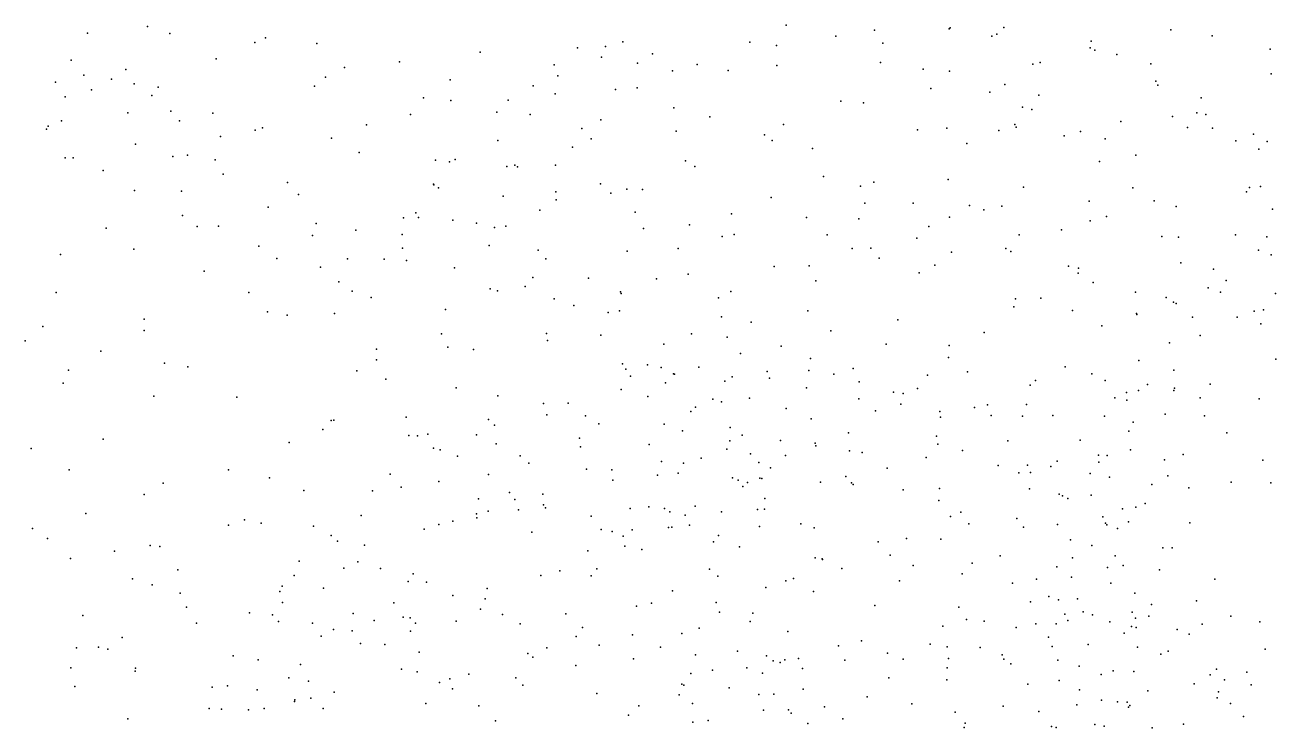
# Model space of a CAD drawing. Header units: metres. Extents: x -23.9 to 23.9, y -28.5 to 28.5.
# Drawn here: x -11.959 to -10.468, y 7.562 to 8.399 of the extents above; entities that cross this region are included whole.
import ezdxf

# ---------------------------------------------------------------- set-up
doc = ezdxf.new("R2010")
doc.units = ezdxf.units.M

msp = doc.modelspace()

# ---------------------------------------------------------------- linework, layer by layer
for p in [(-11.8128, 8.3977, 23.2144), (-11.0514, 8.3994, 9.6109), (-10.7922, 8.3966, 16.6928), (-11.8843, 8.3896, 20.4982), (-11.7862, 8.3893, 22.8055), (-11.6724, 8.3843, 22.8324), (-10.9922, 8.3861, 13.7318), (-10.9461, 8.3934, 21.3651), (-10.8574, 8.395, 20.0901), (-10.8562, 8.396, 21.4131), (-10.8063, 8.3863, 22.7738), (-10.8003, 8.3887, 19.3819), (-10.5929, 8.3935, 19.1724), (-10.5435, 8.3864, 21.2413), (-11.6849, 8.3786, 20.3346), (-11.6109, 8.3773, 17.8129), (-11.4162, 8.3669, 17.5908), (-11.3003, 8.3722, -12.8927), (-11.267, 8.3737, 17.0913), (-11.2462, 8.3793, 16.8368), (-11.0949, 8.3789, 20.994), (-11.0631, 8.3749, -10.8633), (-10.9362, 8.3778, 16.6545), (-10.6891, 8.3722, 16.7922), (-10.688, 8.3803, 19.1747), (-10.6837, 8.3694, 21.2609), (-10.4745, 8.3706, 22.8417), (-11.9039, 8.3574, 20.2953), (-11.7312, 8.359, 20.7692), (-11.5124, 8.3554, 22.8369), (-11.3281, 8.3521, 20.3913), (-11.2717, 8.3613, 20.8362), (-11.2289, 8.3541, 20.3556), (-11.2107, 8.3652, 15.9158), (-11.1577, 8.3523, 16.6694), (-10.939, 8.3547, 20.1845), (-10.7576, 8.3527, 19.8214), (-10.7488, 8.3547, 19.2522), (-10.6573, 8.3644, 22.8268), (-10.6169, 8.3533, 17.0568), (-11.8886, 8.3397, 23.1666), (-11.8387, 8.3465, 20.5656), (-11.6006, 8.3372, 20.3991), (-11.5779, 8.3489, 20.7424), (-11.3239, 8.3387, 17.4718), (-11.1869, 8.3448, 20.8887), (-11.1207, 8.3453, 20.3127), (-11.0627, 8.3511, 22.6689), (-10.8883, 8.3467, 22.7187), (-10.8568, 8.3443, -11.2256), (-10.4735, 8.3411, 19.1349), (-11.9225, 8.3312, 17.813), (-11.8798, 8.3224, 23.5034), (-11.856, 8.335, 23.295), (-11.8288, 8.3293, 20.7314), (-11.8, 8.3252, 20.4888), (-11.6139, 8.3266, -12.5052), (-11.452, 8.3343, 17.7135), (-11.3532, 8.327, -5.1616), (-11.2549, 8.3228, 16.6944), (-11.229, 8.3246, 17.2801), (-10.8789, 8.3239, 16.5876), (-10.7908, 8.3286, 21.2681), (-10.6108, 8.3326, 16.8058), (-10.6085, 8.3276, 17.1862), (-11.9111, 8.3137, 22.7437), (-11.8079, 8.3156, 20.3596), (-11.4839, 8.3125, 20.7423), (-11.4513, 8.3095, 20.4163), (-11.3831, 8.3098, 20.7669), (-11.3268, 8.3176, 17.1497), (-10.9864, 8.3087, 16.5542), (-10.9595, 8.3067, 21.1755), (-10.8086, 8.3193, 19.9607), (-10.7505, 8.3159, 19.4827), (-10.5568, 8.3125, 16.8984), (-11.8364, 8.2948, 17.792), (-11.785, 8.2969, 20.6515), (-11.7352, 8.2943, 22.8148), (-11.4992, 8.2928, -9.1338), (-11.3966, 8.2957, 17.0088), (-11.3568, 8.293, 16.7888), (-11.1855, 8.3009, 22.7125), (-10.7696, 8.3015, 19.6581), (-10.7585, 8.2989, 19.3818), (-10.5618, 8.2947, 21.1078), (-10.5514, 8.2929, 19.1609), (-11.9313, 8.2789, 17.5841), (-11.9155, 8.2853, 23.4215), (-11.7748, 8.2854, 20.5659), (-11.6757, 8.2769, 20.6801), (-11.5517, 8.2806, 17.8177), (-11.2724, 8.2865, 16.3903), (-11.1426, 8.2899, 16.5712), (-11.0546, 8.2808, 20.2424), (-10.779, 8.2808, 9.0563), (-10.7775, 8.2777, 19.7648), (-10.6526, 8.2843, 16.6396), (-10.5911, 8.2903, 22.8262), (-10.5732, 8.2772, 16.7359), (-11.9334, 8.2754, 23.2953), (-11.726, 8.2668, 17.7997), (-11.6844, 8.274, 20.509), (-11.5935, 8.2647, 20.5058), (-11.2953, 8.276, 20.3683), (-11.2838, 8.264, 17.4616), (-11.1825, 8.2728, 20.3083), (-11.0775, 8.2686, 20.9489), (-10.8948, 8.2747, 20.0814), (-10.8598, 8.2765, 21.1833), (-10.7981, 8.2738, 16.5367), (-10.7202, 8.2674, 21.1269), (-10.7007, 8.2725, 22.8011), (-10.6713, 8.2637, 19.2303), (-10.5433, 8.2766, 17.1628), (-10.4943, 8.2693, 17.0254), (-11.827, 8.2574, 17.5715), (-11.5605, 8.2474, 20.6584), (-11.3953, 8.2617, 17.1674), (-11.3064, 8.2541, 20.7778), (-11.0682, 8.2618, 16.5081), (-11.0201, 8.2522, 21.0201), (-10.8363, 8.2583, -4.1597), (-10.5155, 8.2613, 19.0515), (-10.4882, 8.2517, 17.3147), (-10.4783, 8.2608, -15.6209), (-11.9109, 8.241, 17.1761), (-11.9015, 8.2411, 17.7553), (-11.7826, 8.2426, 17.297), (-11.7651, 8.2444, 17.4969), (-11.7322, 8.2389, 17.4156), (-11.4697, 8.2386, 20.4646), (-11.4529, 8.2363, 17.0718), (-11.4462, 8.2394, 16.8509), (-11.3749, 8.2324, 16.6795), (-11.3266, 8.2325, 17.5391), (-11.1716, 8.2376, 20.8536), (-10.6778, 8.237, 16.5588), (-10.6345, 8.2445, 21.061), (-11.8658, 8.2261, 22.7602), (-11.7227, 8.2219, -12.9136), (-11.3844, 8.2309, 17.2554), (-11.3719, 8.2305, 17.6188), (-11.1603, 8.231, 16.5051), (-11.0072, 8.2189, -5.382), (-11.8282, 8.2024, 17.7281), (-11.6459, 8.2119, 22.8164), (-11.472, 8.2097, 20.5507), (-11.4716, 8.2092, 17.7842), (-11.466, 8.2053, 22.8111), (-11.273, 8.2102, 9.2651), (-11.2415, 8.2037, 16.5184), (-11.2226, 8.2036, 1.8879), (-10.9628, 8.2074, 22.6439), (-10.947, 8.2121, 12.4185), (-10.8583, 8.2152, 19.9743), (-10.7685, 8.2064, 16.4804), (-10.6382, 8.2054, 22.8075), (-10.4993, 8.2059, 21.0082), (-10.486, 8.2072, 18.9593), (-11.7725, 8.2015, 17.1859), (-11.6329, 8.1975, 17.8278), (-11.3889, 8.1954, 17.7132), (-11.3263, 8.2006, 16.5903), (-11.3257, 8.1913, 22.7678), (-11.2607, 8.1991, 20.3324), (-11.0695, 8.1938, 16.4482), (-10.9577, 8.1873, 18.501), (-10.6902, 8.1897, -15.155), (-10.613, 8.1899, 19.0637), (-10.5028, 8.2005, 16.6921), (-11.7712, 8.1726, 22.7761), (-11.669, 8.1826, 17.5753), (-11.4932, 8.1756, 1.1241), (-11.345, 8.1788, 20.4587), (-11.2317, 8.1763, 22.7149), (-11.1168, 8.1744, 22.6321), (-10.9002, 8.1872, 16.4364), (-10.8328, 8.1845, 19.8483), (-10.8159, 8.1794, 18.4861), (-10.7944, 8.1836, 19.553), (-10.5866, 8.1833, 21.0038), (-10.4719, 8.18, 17.2194), (-11.7537, 8.1593, 17.1115), (-11.7281, 8.1597, 17.7358), (-11.6119, 8.1629, 17.4243), (-11.5077, 8.1697, 16.8986), (-11.4897, 8.1702, 17.1441), (-11.4487, 8.167, 16.705), (-11.4208, 8.1632, 20.6133), (-11.3991, 8.1582, 17.3264), (-11.3859, 8.1599, 17.7955), (-11.1667, 8.1612, 20.2387), (-11.0273, 8.1703, 20.9806), (-10.9649, 8.1685, 21.0698), (-10.8816, 8.1594, 21.076), (-10.857, 8.1707, -10.6116), (-10.689, 8.1662, 18.5245), (-10.6695, 8.1712, 16.4983), (-11.8622, 8.1573, 16.7477), (-11.6161, 8.1488, 17.3076), (-11.5645, 8.155, 17.855), (-11.5094, 8.1499, 17.331), (-11.2217, 8.1571, -4.3905), (-11.1279, 8.1473, 20.8664), (-11.1137, 8.1498, -11.3361), (-11.0026, 8.1493, 20.1094), (-10.8958, 8.1453, 19.9464), (-10.7738, 8.1494, 18.5623), (-10.7234, 8.1554, 19.4516), (-10.6036, 8.1475, 18.7064), (-10.5838, 8.1467, 18.5909), (-10.5158, 8.1493, 18.5144), (-10.4785, 8.1469, 20.2046), (-11.8292, 8.1325, 17.0292), (-11.6801, 8.136, 1.6884), (-11.5088, 8.1337, 22.7908), (-11.4056, 8.1367, 17.9036), (-11.347, 8.1313, 20.5667), (-11.2412, 8.1299, 11.9595), (-11.1804, 8.1331, 1.4028), (-10.973, 8.1333, -9.4085), (-10.9506, 8.1337, 16.3918), (-10.8543, 8.1287, 19.7285), (-10.7897, 8.1332, 19.6422), (-10.7838, 8.1297, 21.0303), (-10.4886, 8.1313, 20.0781), (-11.9167, 8.126, 16.9848), (-11.6587, 8.1211, 17.1333), (-11.5744, 8.1208, 17.5448), (-11.5308, 8.1205, 17.2422), (-11.5041, 8.1187, 16.753), (-11.3382, 8.1208, 17.4246), (-11.024, 8.1127, 10.0641), (-10.9407, 8.1215, 22.6206), (-10.8742, 8.1134, 18.4453), (-10.5812, 8.1163, 18.8163), (-10.4732, 8.1258, 20.3409), (-11.7452, 8.106, 8.8369), (-11.6067, 8.1111, 17.2024), (-11.4468, 8.1103, 16.6315), (-11.3534, 8.0986, 17.8442), (-11.1683, 8.1028, 16.4136), (-11.0659, 8.1117, 16.3903), (-10.893, 8.104, 18.5425), (-10.7149, 8.1123, 22.7502), (-10.7036, 8.1039, 20.978), (-10.7029, 8.1099, 18.4426), (-10.542, 8.1087, 22.7846), (-11.5846, 8.0934, 17.0347), (-11.4042, 8.0852, 16.5528), (-11.3627, 8.0878, -9.7432), (-11.287, 8.0977, 17.5573), (-11.2062, 8.097, 20.2954), (-11.0162, 8.0947, 22.5896), (-10.6856, 8.0925, 18.715), (-10.5486, 8.0864, 20.1501), (-10.5268, 8.0952, 18.3502), (-11.9217, 8.0806, 22.6645), (-11.6922, 8.0808, 17.009), (-11.569, 8.0824, 16.9018), (-11.5462, 8.0747, 17.6136), (-11.3958, 8.0828, 9.6887), (-11.3279, 8.0734, 16.4788), (-11.2489, 8.0815, 20.7555), (-11.2484, 8.0795, 0.7745), (-11.1323, 8.0745, 22.5974), (-11.1174, 8.0819, 8.9832), (-10.7782, 8.0731, 18.411), (-10.7478, 8.0741, 18.6607), (-10.635, 8.0813, 19.332), (-10.5987, 8.075, 19.1987), (-10.5896, 8.0694, 20.926), (-10.5339, 8.0813, -4.3396), (-10.4681, 8.0795, 17.4602), (-11.6697, 8.0578, 22.7565), (-11.6465, 8.0538, 16.9192), (-11.5901, 8.0556, 17.8503), (-11.4578, 8.0604, -11.5264), (-11.3047, 8.0651, 17.7317), (-11.2638, 8.0571, 22.685), (-11.2503, 8.0588, 17.6302), (-11.0258, 8.0589, 20.0388), (-10.7801, 8.0635, 16.3763), (-10.7103, 8.0595, 13.3635), (-10.6339, 8.0556, 18.8631), (-10.6333, 8.0545, 16.4395), (-10.5865, 8.0676, 19.1085), (-10.4936, 8.0586, 19.8866), (-10.4825, 8.0601, 16.573), (-11.9378, 8.0404, -8.5898), (-11.8167, 8.049, -11.6818), (-11.1288, 8.0517, 18.3379), (-11.0933, 8.0456, 20.8882), (-10.9183, 8.0484, 19.8432), (-10.6751, 8.0411, 19.4393), (-10.5671, 8.0514, 20.0716), (-10.5138, 8.0515, 20.4253), (-10.4858, 8.0434, 20.9055), (-11.9589, 8.0233, 22.5964), (-11.8169, 8.0356, 2.0027), (-11.4623, 8.0315, 17.498), (-11.3372, 8.032, 17.5086), (-11.3361, 8.0237, 8.6557), (-11.2724, 8.03, 16.4185), (-11.1642, 8.0315, 20.1278), (-11.122, 8.0275, 16.3552), (-10.9981, 8.0353, 21.0081), (-10.8155, 8.033, 19.624), (-10.5581, 8.0294, 14.5572), (-11.8686, 8.011, 22.6545), (-11.5397, 8.0133, 17.7053), (-11.4547, 8.0156, 17.9629), (-11.4241, 8.013, 22.7187), (-11.1972, 8.0194, 20.4994), (-11.0575, 8.0168, 18.3876), (-10.9325, 8.0193, 18.5103), (-10.8573, 8.0175, 18.5603), (-10.5944, 8.0209, 22.7322), (-11.7927, 7.9965, 16.9132), (-11.5399, 8.0004, 16.6863), (-11.2467, 7.9958, -4.84), (-11.2168, 7.9947, 20.5867), (-11.1058, 8.0081, 18.2421), (-11.0227, 8.002, 19.9173), (-10.8578, 8.0033, 16.3373), (-10.6312, 7.9999, 18.3177), (-10.4676, 8.0013, 18.2418), (-11.9069, 7.9883, 16.8691), (-11.765, 7.9922, 22.6854), (-11.5632, 7.9873, 22.7209), (-11.2428, 7.9895, 17.9082), (-11.2372, 7.9811, 20.7914), (-11.2004, 7.9916, 24.1158), (-11.1859, 7.9838, 24.0326), (-11.1848, 7.9836, 18.2751), (-11.1558, 7.9918, 20.242), (-11.1158, 7.9805, 20.0217), (-11.0743, 7.9865, 24.2351), (-11.0713, 7.9788, 23.9695), (-11.0244, 7.9879, 24.0832), (-10.9945, 7.9836, 0.9905), (-10.9715, 7.9903, 18.3878), (-10.8831, 7.9821, 18.2994), (-10.8353, 7.9864, 18.3801), (-10.7188, 7.9924, 18.3213), (-10.687, 7.984, 18.7415), (-10.5895, 7.9881, 19.2135), (-11.9134, 7.9729, 3.032), (-11.5288, 7.9774, 17.9369), (-11.4451, 7.9671, 17.5604), (-11.2483, 7.9651, 23.9612), (-11.1952, 7.9732, 18.0223), (-11.1246, 7.975, 18.1584), (-11.0273, 7.9673, 24.3054), (-10.9645, 7.9744, 24.2319), (-10.8949, 7.9663, 22.5379), (-10.7605, 7.9702, 16.3485), (-10.7542, 7.9759, 22.6501), (-10.6714, 7.9758, 20.9058), (-10.6316, 7.9639, 20.0952), (-10.6206, 7.9713, 20.2861), (-10.5893, 7.9641, 20.3984), (-10.5887, 7.967, 20.8892), (-10.5461, 7.9714, 19.8589), (-11.8053, 7.9571, 4.8247), (-11.7065, 7.9561, 16.9022), (-11.3954, 7.9576, 18.0307), (-11.3115, 7.949, 17.5722), (-11.2164, 7.9568, 17.7689), (-11.1391, 7.9536, 24.364), (-11.1286, 7.9506, 22.4724), (-11.0954, 7.9549, 20.8994), (-10.9649, 7.9542, 16.3086), (-10.9234, 7.9621, 19.7337), (-10.9122, 7.9605, 24.0549), (-10.6597, 7.9551, 19.435), (-10.6458, 7.9616, 22.6832), (-10.6453, 7.9524, 20.2068), (-10.5578, 7.9554, 20.4819), (-10.4877, 7.9542, 19.7677), (-11.341, 7.9485, 24.2204), (-11.3367, 7.9349, 16.4246), (-11.1652, 7.9392, 18.3743), (-11.1596, 7.9442, 23.8725), (-11.0517, 7.9426, 23.8729), (-10.9449, 7.9399, 22.4614), (-10.915, 7.9477, 23.9637), (-10.8682, 7.9391, 24.2502), (-10.827, 7.9439, 22.5833), (-10.8116, 7.9468, 19.6283), (-10.807, 7.9342, 18.2633), (-10.765, 7.9475, 11.5017), (-10.7336, 7.9343, 18.6642), (-10.5998, 7.936, 19.92), (-10.5528, 7.9338, 16.4462), (-11.5941, 7.9281, 16.7339), (-11.5909, 7.9287, 17.8637), (-11.5045, 7.9322, 16.5887), (-11.4065, 7.9294, 16.4713), (-11.3994, 7.9229, 23.9963), (-11.2908, 7.9337, 24.3522), (-11.2747, 7.9245, 18.2145), (-11.1968, 7.9238, 24.4286), (-11.1184, 7.92, 19.8849), (-11.0218, 7.9301, 19.8046), (-10.8677, 7.9324, 20.9767), (-10.7697, 7.9336, 20.9258), (-10.6721, 7.9334, 12.6992), (-10.638, 7.9264, 18.808), (-11.8656, 7.906, 16.8226), (-11.6039, 7.9175, -10.0065), (-11.5014, 7.9104, 17.7652), (-11.491, 7.9099, 18.0334), (-11.4788, 7.9122, 22.655), (-11.4205, 7.9113, 24.2813), (-11.2977, 7.9073, 22.5814), (-11.1752, 7.9161, 20.6224), (-11.1186, 7.9039, 20.4963), (-11.104, 7.9107, 24.467), (-11.0583, 7.9043, 18.0997), (-10.9771, 7.9134, 23.8198), (-10.8722, 7.9096, 24.355), (-10.7873, 7.904, 24.0093), (-10.7011, 7.9047, 22.6184), (-10.6429, 7.9156, 19.9905), (-10.526, 7.9136, 20.5662), (-11.9514, 7.8948, 22.4676), (-11.6442, 7.9022, 16.8121), (-11.472, 7.8952, 24.1115), (-11.464, 7.8934, 24.1957), (-11.3973, 7.9005, 17.5952), (-11.2968, 7.8971, 24.4381), (-11.215, 7.8996, 20.6994), (-11.1222, 7.8942, 22.3668), (-11.0168, 7.9013, 20.9903), (-11.016, 7.8981, 24.4667), (-10.976, 7.8923, 22.3464), (-10.9608, 7.8903, 13.9165), (-10.8707, 7.9002, 8.2794), (-10.8414, 7.8924, 22.5088), (-10.6411, 7.8932, 16.3738), (-11.4435, 7.8857, -0.004), (-11.3687, 7.8863, 23.8602), (-11.3582, 7.8773, 18.1829), (-11.2002, 7.8796, 20.8428), (-11.174, 7.8775, 23.7529), (-11.1527, 7.8836, 20.0452), (-11.0942, 7.8884, 20.2578), (-11.0841, 7.8782, 23.7471), (-11.0523, 7.8866, 16.3019), (-10.8848, 7.8844, 23.8273), (-10.7987, 7.8748, 23.8967), (-10.7638, 7.8752, 16.3231), (-10.7286, 7.88, 24.1308), (-10.6792, 7.887, 18.7443), (-10.6788, 7.8786, 20.8827), (-10.6689, 7.8865, 20.2874), (-10.6004, 7.8816, 22.6236), (-10.5782, 7.8878, 19.0517), (-10.4834, 7.8809, 20.8494), (-11.9061, 7.8696, -9.7754), (-11.7165, 7.8696, 16.8623), (-11.6675, 7.8599, 22.5998), (-11.5235, 7.8643, 15.4969), (-11.4065, 7.8638, 24.4136), (-11.2894, 7.8704, 18.3074), (-11.2592, 7.8697, 23.7594), (-11.2048, 7.8631, 24.5181), (-11.1803, 7.8654, 12.6196), (-11.1156, 7.8601, 20.9108), (-11.0831, 7.8596, 20.3803), (-11.0806, 7.8593, 22.0567), (-11.07, 7.8718, 22.2987), (-10.9804, 7.8616, 22.2292), (-10.9313, 7.8715, 19.7069), (-10.7741, 7.8659, 24.3395), (-10.7603, 7.8665, -4.5948), (-10.7362, 7.8733, 18.2772), (-10.6891, 7.8651, 20.1591), (-10.6662, 7.8609, 19.4409), (-10.5964, 7.8624, 19.8412), (-11.7944, 7.8537, 16.8304), (-11.6267, 7.845, 8.0425), (-11.5446, 7.8443, 22.5929), (-11.5105, 7.8488, 16.5737), (-11.4656, 7.8558, 18.1241), (-11.2583, 7.8572, 17.6569), (-11.1088, 7.8571, 20.1275), (-11.1033, 7.8498, 18.4363), (-11.0975, 7.8544, 22.1802), (-11.0107, 7.8548, 19.7472), (-10.9735, 7.8539, 23.7354), (-10.9718, 7.8521, 18.2187), (-10.9122, 7.8456, 20.9959), (-10.8688, 7.8474, 24.4742), (-10.7616, 7.8467, 20.9083), (-10.6156, 7.8522, 19.3202), (-10.5713, 7.848, 16.4159), (-10.5209, 7.8548, 18.2804), (-10.4738, 7.8542, 22.6059), (-11.8168, 7.8401, 4.4539), (-11.4181, 7.8351, 16.4621), (-11.3812, 7.8426, 22.5427), (-11.3749, 7.834, 11.7814), (-11.3416, 7.8407, 16.4092), (-11.0768, 7.8355, -10.8334), (-10.8696, 7.8329, 23.7613), (-10.7261, 7.8407, 23.9377), (-10.722, 7.8385, 19.5164), (-10.7156, 7.8354, 22.5186), (-10.6879, 7.8395, 24.2141), (-10.6234, 7.8296, 18.8746), (-11.8864, 7.8174, 22.4066), (-11.5581, 7.8152, 23.9759), (-11.4205, 7.8171, 18.2145), (-11.4068, 7.8202, 17.6765), (-11.3708, 7.8219, 18.2854), (-11.341, 7.828, 23.7456), (-11.3385, 7.8242, 16.2304), (-11.2373, 7.8236, 17.7748), (-11.2151, 7.8255, 16.3377), (-11.1965, 7.8235, 17.9535), (-11.1902, 7.8196, 19.8838), (-11.172, 7.8154, 22.1014), (-11.1599, 7.8261, -9.2504), (-11.1287, 7.8194, 18.0925), (-11.0858, 7.8223, 23.6681), (-11.0774, 7.8227, 20.2027), (-10.8433, 7.819, 22.3719), (-10.6505, 7.8232, 24.1357), (-10.6347, 7.8252, 22.5433), (-11.9501, 7.7998, 22.1292), (-11.7163, 7.8036, 22.5091), (-11.6971, 7.81, -9.4814), (-11.6773, 7.806, 16.7976), (-11.6151, 7.8026, 18.0636), (-11.4656, 7.8045, 22.5194), (-11.4489, 7.8084, 23.7965), (-11.4203, 7.8122, 24.4835), (-11.2841, 7.8143, 22.4394), (-11.1918, 7.801, 22.192), (-11.188, 7.8011, 10.0853), (-11.1667, 7.8036, 20.678), (-11.0833, 7.8021, 20.5012), (-11.034, 7.8053, 20.9976), (-11.0181, 7.8006, 24.6003), (-10.8555, 7.8139, 18.2893), (-10.8338, 7.8053, 20.9354), (-10.7766, 7.8114, 22.445), (-10.7684, 7.8013, 23.7949), (-10.7279, 7.8043, 24.4061), (-10.6739, 7.8137, 16.3477), (-10.671, 7.806, 18.3318), (-10.6693, 7.804, 24.31), (-10.6567, 7.7997, 18.7948), (-10.6433, 7.8077, 24.053), (-10.5704, 7.8062, 19.7712), (-11.9322, 7.7877, 16.7706), (-11.5941, 7.7913, 24.2215), (-11.5862, 7.7846, 16.6744), (-11.4831, 7.799, 17.8053), (-11.3549, 7.7953, 24.5469), (-11.272, 7.7984, 24.5909), (-11.2589, 7.7962, 18.4059), (-11.2458, 7.7906, 17.8818), (-11.2353, 7.7979, 22.3296), (-11.1322, 7.7912, 24.6207), (-10.9081, 7.7878, 18.5309), (-10.8672, 7.787, 19.6498), (-10.7126, 7.7861, 20.2185), (-11.8524, 7.7725, 22.3397), (-11.8098, 7.7792, -8.8337), (-11.798, 7.7783, 22.4083), (-11.554, 7.7796, 2.752), (-11.288, 7.7731, 16.3626), (-11.2438, 7.7786, 22.0068), (-11.2237, 7.7745, -11.2591), (-11.138, 7.7836, 21.9176), (-11.1072, 7.7776, 20.0526), (-10.9419, 7.7838, 19.7016), (-10.6872, 7.7792, 22.4548), (-10.6026, 7.7767, 22.4804), (-10.5913, 7.7766, 19.1632), (-11.9046, 7.764, 18.8045), (-11.6321, 7.7608, 24.0913), (-11.5622, 7.7599, 22.4743), (-11.0169, 7.7648, 22.0079), (-11.0085, 7.7634, 16.283), (-11.0082, 7.7625, 23.6201), (-10.9274, 7.7678, 23.6468), (-10.9003, 7.7556, 22.104), (-10.8297, 7.7582, 22.1781), (-10.7965, 7.7672, 18.3407), (-10.71, 7.7648, 20.0348), (-10.6592, 7.7669, 19.883), (-10.6498, 7.7555, 19.3785), (-11.7767, 7.7503, -0.1302), (-11.6382, 7.7437, 16.7299), (-11.5789, 7.7523, 18.2029), (-11.5352, 7.7519, 24.4468), (-11.496, 7.7457, 23.7644), (-11.3441, 7.7436, 17.803), (-11.3212, 7.749, 22.3116), (-11.2839, 7.7434, 22.1185), (-11.2774, 7.7516, 22.2238), (-11.1431, 7.7513, 16.3068), (-11.1328, 7.7429, 23.5939), (-11.0426, 7.7399, 20.3003), (-10.9853, 7.7518, 18.2664), (-10.8418, 7.7458, 24.5906), (-10.7287, 7.7538, 19.5044), (-10.7112, 7.7415, 20.3216), (-10.6684, 7.7533, -10.2835), (-10.6063, 7.7505, 24.2883), (-11.8308, 7.7398, 22.2158), (-11.8075, 7.7327, 22.0516), (-11.6524, 7.731, 24.1689), (-11.603, 7.7284, 23.8946), (-11.5021, 7.7363, 22.4006), (-11.4802, 7.7356, 12.1897), (-11.4078, 7.7283, 22.3401), (-11.1871, 7.7255, 19.9066), (-11.0759, 7.7294, 18.2096), (-11.052, 7.7373, 24.6605), (-10.9166, 7.7372, 24.6397), (-10.7816, 7.7343, 1.1432), (-10.753, 7.7392, 24.5268), (-10.6644, 7.7345, 22.3586), (-10.5405, 7.7393, 18.3549), (-11.7739, 7.7225, 16.7978), (-11.655, 7.7245, 22.3611), (-11.6521, 7.7113, 24.2642), (-11.5193, 7.7111, 17.8883), (-11.4488, 7.7199, 23.6914), (-11.4103, 7.716, 16.4529), (-11.2121, 7.7106, 20.7774), (-11.1348, 7.7115, 20.6666), (-11.0189, 7.7246, 18.4907), (-10.7604, 7.7124, 22.2562), (-10.7385, 7.7188, 10.199), (-10.727, 7.7146, 13.654), (-10.7044, 7.7159, 18.3714), (-10.636, 7.7226, 18.9026), (-10.5625, 7.7133, 20.6163), (-11.8901, 7.6958, -11.4372), (-11.7665, 7.7061, 21.9758), (-11.6912, 7.699, 22.0351), (-11.6638, 7.6967, 24.002), (-11.5676, 7.6982, 23.7886), (-11.4159, 7.7037, 22.2318), (-11.3898, 7.697, 21.9733), (-11.3142, 7.698, 24.6545), (-11.2301, 7.7072, 16.3425), (-11.131, 7.6999, 24.6928), (-11.0911, 7.6987, 21.8911), (-10.9459, 7.7077, 21.0156), (-10.8457, 7.706, 16.2971), (-10.7192, 7.6974, 18.7516), (-10.6973, 7.7002, 16.341), (-10.6864, 7.6968, -9.8227), (-10.6392, 7.7, 24.4435), (-10.6159, 7.7089, 20.5408), (-10.5216, 7.6953, -3.0002), (-11.7543, 7.6869, 4.0725), (-11.6567, 7.6888, 22.1178), (-11.6161, 7.6868, -10.3244), (-11.5425, 7.69, 16.6173), (-11.5082, 7.6941, 22.2419), (-11.4997, 7.6933, 22.0163), (-11.4934, 7.6868, 22.1235), (-11.4448, 7.6893, 4.4394), (-11.3685, 7.6861, 23.6169), (-11.2943, 7.6818, 18.4397), (-11.1553, 7.6808, 18.1511), (-11.0943, 7.689, 20.0495), (-10.8646, 7.6833, 18.3504), (-10.8365, 7.6911, 24.9264), (-10.8153, 7.6893, 24.7116), (-10.7772, 7.6816, 25.0083), (-10.7537, 7.6861, 24.8336), (-10.7295, 7.6859, 24.9214), (-10.7157, 7.69, 19.4484), (-10.6657, 7.6886, 20.4681), (-10.64, 7.6829, 20.8681), (-10.635, 7.693, 22.2858), (-10.6343, 7.6818, 19.2614), (-10.6192, 7.695, 14.282), (-10.5557, 7.6856, 24.2673), (-10.4868, 7.6885, 23.9826), (-11.843, 7.6697, 21.8928), (-11.6059, 7.6712, 21.9748), (-11.5913, 7.6793, 18.4154), (-11.5689, 7.6779, 22.1595), (-11.4995, 7.6773, 24.5571), (-11.302, 7.671, -10.5153), (-11.2349, 7.6728, 21.8852), (-11.1757, 7.6745, 19.7961), (-11.0494, 7.677, 20.1786), (-10.9619, 7.6657, 22.0478), (-10.7388, 7.6702, 23.6795), (-10.6485, 7.6749, 24.8555), (-10.5855, 7.6792, 19.7502), (-10.5711, 7.6738, -3.3858), (-11.8974, 7.6576, 18.8832), (-11.8715, 7.6581, 18.7497), (-11.8603, 7.6558, 9.2482), (-11.5589, 7.6627, 2.2078), (-11.53, 7.6614, 18.4906), (-11.4892, 7.6523, 9.4928), (-11.3594, 7.6508, 17.8209), (-11.337, 7.6573, 1.8111), (-11.2745, 7.6608, 23.5598), (-11.2012, 7.6584, 20.8584), (-11.1096, 7.6533, 19.727), (-10.9891, 7.6598, 24.9906), (-10.9306, 7.6511, 16.2937), (-10.8799, 7.6618, 25.074), (-10.8594, 7.6588, 18.6131), (-10.8201, 7.6579, 23.6124), (-10.7343, 7.6591, 20.1995), (-10.6913, 7.6614, 25.0603), (-10.6325, 7.6584, 19.0241), (-10.596, 7.6536, 24.9482), (-10.4804, 7.6557, 23.7865), (-11.7107, 7.648, 24.166), (-11.681, 7.6432, 24.3207), (-11.6303, 7.6375, 18.2468), (-11.3537, 7.6465, 16.4236), (-11.3024, 7.6365, 17.9256), (-11.2336, 7.6443, 20.962), (-11.1598, 7.6493, 16.3244), (-11.0751, 7.648, 24.7449), (-11.0672, 7.6418, 20.5346), (-11.0587, 7.64, 23.5272), (-11.0531, 7.6433, 21.0542), (-11.0369, 7.6447, 20.3887), (-10.9815, 7.6428, 25.08), (-10.9121, 7.6439, 0.7109), (-10.8579, 7.6446, 1.4949), (-10.794, 7.6492, 19.5328), (-10.792, 7.644, 18.6832), (-10.7837, 7.6384, 22.1719), (-10.7276, 7.6426, 20.0635), (-10.7021, 7.6357, 18.8204), (-10.6047, 7.6501, 24.7737), (-11.9044, 7.6335, 16.7504), (-11.8276, 7.6296, 18.8194), (-11.8273, 7.6333, 13.1097), (-11.6443, 7.6217, 18.3508), (-11.5099, 7.6321, 23.6666), (-11.4913, 7.629, 17.866), (-11.4299, 7.6261, 17.7785), (-11.3737, 7.6218, 18.4844), (-11.1652, 7.627, 24.7514), (-11.1393, 7.631, 21.8465), (-11.0986, 7.6335, 24.882), (-11.0797, 7.6273, 24.9933), (-11.0322, 7.6328, 16.3005), (-10.929, 7.6219, 21.0164), (-10.8596, 7.6337, 20.9661), (-10.6761, 7.6257, 24.5878), (-10.6616, 7.6299, 23.7164), (-10.637, 7.6294, 19.1367), (-10.5459, 7.6253, 25.0365), (-10.5386, 7.6319, 20.6562), (-10.5023, 7.6284, 24.8826), (-11.8997, 7.6113, 21.7873), (-11.7359, 7.6107, 18.594), (-11.7175, 7.6123, 16.794), (-11.6822, 7.6073, 18.4758), (-11.6211, 7.6176, 24.4763), (-11.4649, 7.6163, 16.5078), (-11.4526, 7.6205, 12.7296), (-11.4494, 7.6088, 23.606), (-11.3654, 7.613, 21.8671), (-11.1758, 7.6142, 21.0499), (-11.1736, 7.6128, 24.8354), (-11.1195, 7.6097, 18.4981), (-11.0312, 7.6081, 20.2774), (-10.8601, 7.6192, 19.5793), (-10.7634, 7.6141, 16.3278), (-10.7259, 7.6187, 20.3162), (-10.7019, 7.6074, 20.8968), (-10.6203, 7.6062, 25.1662), (-10.5651, 7.6144, 24.4205), (-10.5291, 7.6192, 16.4543), (-10.497, 7.6135, 24.2871), (-11.6376, 7.5935, 18.1657), (-11.6373, 7.5955, 21.8981), (-11.6182, 7.5976, 16.6954), (-11.5903, 7.6048, 23.7282), (-11.4811, 7.5911, 18.5382), (-11.2774, 7.603, 16.3697), (-11.179, 7.6013, 20.7486), (-11.1633, 7.591, 23.5016), (-11.084, 7.6018, 20.056), (-11.0663, 7.6022, 21.9417), (-10.955, 7.599, 18.3452), (-10.9019, 7.5909, 25.2326), (-10.6755, 7.595, 6.494), (-10.6567, 7.5933, -5.4279), (-10.6452, 7.5929, 20.5152), (-10.5376, 7.5977, 22.2112), (-10.5362, 7.605, 19.6802), (-10.5219, 7.5912, 20.8638), (-11.7392, 7.5851, 21.8818), (-11.7248, 7.5843, 18.7018), (-11.6925, 7.5836, 23.882), (-11.6738, 7.585, 24.4189), (-11.6035, 7.5852, 17.9898), (-11.4178, 7.5883, 24.682), (-11.2395, 7.5774, 15.2725), (-11.2273, 7.5882, 18.0949), (-11.0784, 7.5831, 25.1405), (-11.0487, 7.5835, 18.5436), (-11.0454, 7.5797, 20.4662), (-11.0058, 7.5873, 25.1991), (-10.8499, 7.5809, 22.1482), (-10.7929, 7.5878, 25.2533), (-10.7504, 7.5817, 18.4061), (-10.7049, 7.5896, 19.9652), (-10.6434, 7.5869, 18.4149), (-10.642, 7.5888, 16.3858), (-11.8363, 7.5729, 16.7656), (-11.3982, 7.5704, 9.819), (-11.1627, 7.5689, 25.0551), (-11.1445, 7.5709, 21.9122), (-11.0255, 7.5672, 18.3026), (-10.9838, 7.5728, 19.6314), (-10.8394, 7.5626, 18.3908), (-10.838, 7.5677, 18.694), (-10.7353, 7.5636, 20.1911), (-10.7295, 7.5626, 20.0994), (-10.6837, 7.5662, 19.216), (-10.6724, 7.5643, 8.3137), (-10.6151, 7.562, 19.7889), (-10.5777, 7.5666, 24.5631), (-10.5063, 7.5756, 24.6521)]:
    msp.add_point(p)

doc.saveas('drawing.dxf')
